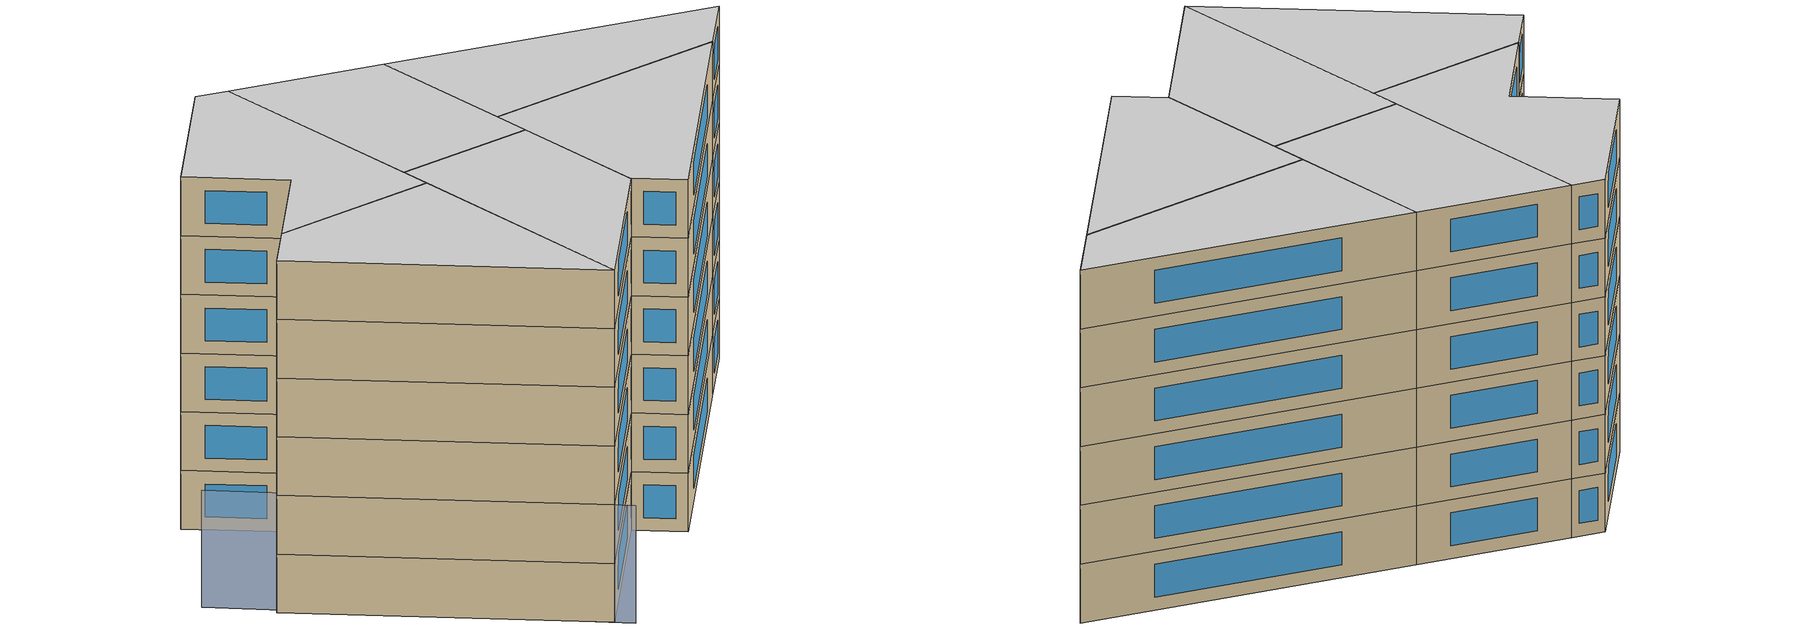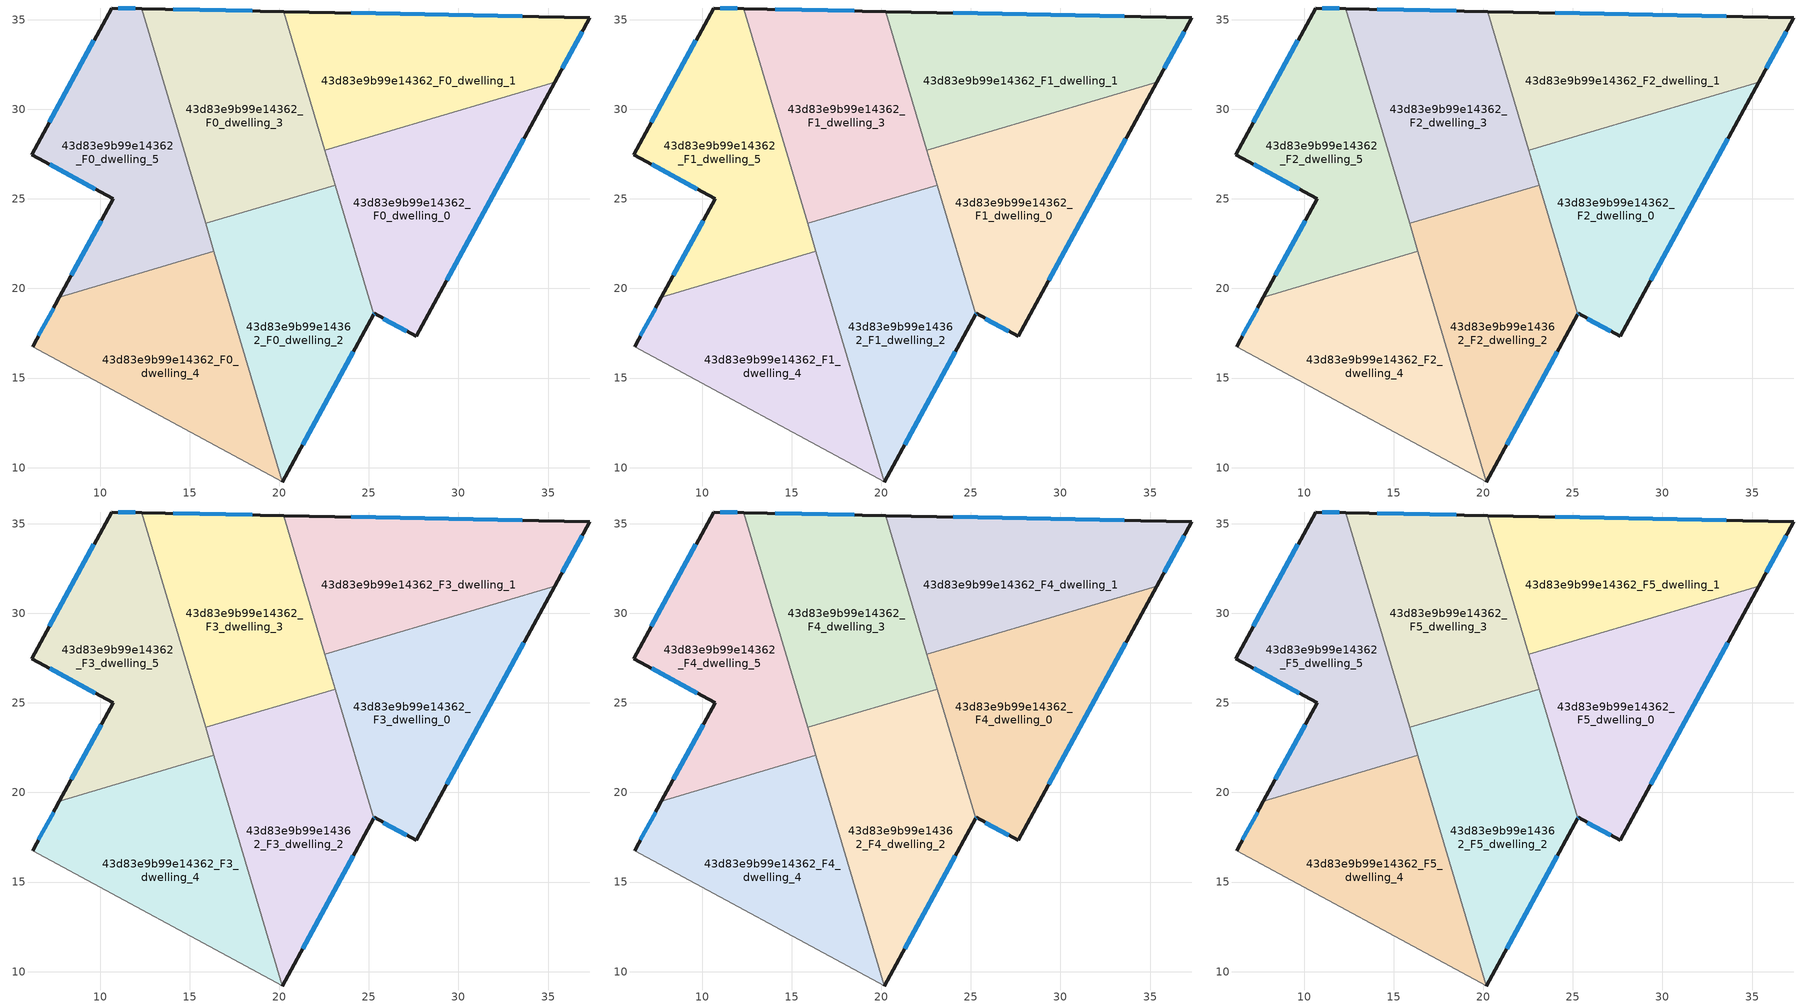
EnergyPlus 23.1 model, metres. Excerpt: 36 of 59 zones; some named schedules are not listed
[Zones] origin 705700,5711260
43d83e9b99e14362_F0_dwelling_0
 floor ground (EU_floor_Construction): 35.36,31.5 27.64,17.33 25.3,18.61 25.27,18.55 22.55,27.7 z0
 wall outside (EU_wall_Construction): 25.27,18.55 25.3,18.61 27.64,17.33 35.36,31.5 z0:3
 wall to 43d83e9b99e14362_F0_dwelling_1 (EU_wall_Construction): 35.36,31.5 22.55,27.7 z0:3
 wall to 43d83e9b99e14362_F0_dwelling_2 (EU_wall_Construction): 23.13,25.78 25.27,18.55 z0:3
 wall to 43d83e9b99e14362_F0_dwelling_3 (EU_wall_Construction): 22.55,27.7 23.13,25.78 z0:3
 window (EU_Window_Construction): 29.35,20.46 33.66,28.37 / 25.82,18.33 27.13,17.61 / 25.27,18.56 25.29,18.59 z0.66:2.34
43d83e9b99e14362_F0_dwelling_1
 floor ground (EU_floor_Construction): 37.34,35.12 35.36,31.5 22.55,27.7 20.26,35.45 z0
 wall outside (EU_wall_Construction): 35.36,31.5 37.34,35.12 20.26,35.45 z0:3
 wall to 43d83e9b99e14362_F0_dwelling_3 (EU_wall_Construction): 20.26,35.45 22.55,27.7 z0:3
 window (EU_Window_Construction): 33.56,35.19 24.03,35.38 / 35.8,32.3 36.9,34.32 z0.66:2.34
43d83e9b99e14362_F0_dwelling_2
 floor ground (EU_floor_Construction): 23.12,25.78 25.27,18.55 20.18,9.2 20.17,9.21 15.89,23.63 z0
 wall outside (EU_wall_Construction): 20.18,9.2 25.27,18.55 z0:3
 wall to 43d83e9b99e14362_F0_dwelling_3 (EU_wall_Construction): 23.12,25.78 15.89,23.63 z0:3
 wall adiabatic (EU_wall_Construction): 20.17,9.21 20.18,9.2 z0:3
 wall to 43d83e9b99e14362_F0_dwelling_4 (EU_wall_Construction): 16.36,22.07 20.17,9.21 z0:3
 wall to 43d83e9b99e14362_F0_dwelling_5 (EU_wall_Construction): 15.89,23.63 16.36,22.07 z0:3
 window (EU_Window_Construction): 21.3,11.27 24.14,16.48 z0.66:2.34
43d83e9b99e14362_F0_dwelling_3
 floor ground (EU_floor_Construction): 20.26,35.45 23.12,25.78 15.89,23.63 12.34,35.62 z0
 wall outside (EU_wall_Construction): 20.26,35.45 12.34,35.62 z0:3
 wall to 43d83e9b99e14362_F0_dwelling_5 (EU_wall_Construction): 12.34,35.62 15.89,23.63 z0:3
 window (EU_Window_Construction): 18.51,35.49 14.09,35.58 z0.66:2.34
43d83e9b99e14362_F0_dwelling_4
 floor ground (EU_floor_Construction): 16.36,22.07 20.17,9.21 6.23,16.75 7.74,19.51 z0
 wall outside (EU_wall_Construction): 7.74,19.51 6.23,16.75 z0:3
 wall adiabatic (EU_wall_Construction): 6.23,16.75 20.17,9.21 z0:3
 wall to 43d83e9b99e14362_F0_dwelling_5 (EU_wall_Construction): 16.36,22.07 7.74,19.51 z0:3
 window (EU_Window_Construction): 7.4,18.9 6.56,17.36 z0.66:2.34
43d83e9b99e14362_F0_dwelling_5
 floor ground (EU_floor_Construction): 12.34,35.62 16.36,22.07 7.74,19.51 10.73,25 6.18,27.46 10.64,35.65 z0
 wall outside (EU_wall_Construction): 12.34,35.62 10.64,35.65 6.18,27.46 10.73,25 7.74,19.51 z0:3
 window (EU_Window_Construction): 10.07,23.79 8.4,20.73 / 7.18,26.92 9.72,25.54 / 9.66,33.84 7.17,29.27 / 11.96,35.63 11.02,35.65 z0.66:2.34
43d83e9b99e14362_F1_dwelling_0
 floor to 43d83e9b99e14362_F0_dwelling_0 (EU_floor_Construction): 35.36,31.5 27.64,17.33 25.3,18.61 25.27,18.55 22.55,27.7 z3
 wall outside (EU_wall_Construction): 25.27,18.55 25.3,18.61 27.64,17.33 35.36,31.5 z3:6
 wall to 43d83e9b99e14362_F1_dwelling_1 (EU_wall_Construction): 35.36,31.5 22.55,27.7 z3:6
 wall to 43d83e9b99e14362_F1_dwelling_2 (EU_wall_Construction): 23.13,25.78 25.27,18.55 z3:6
 wall to 43d83e9b99e14362_F1_dwelling_3 (EU_wall_Construction): 22.55,27.7 23.13,25.78 z3:6
 window (EU_Window_Construction): 29.35,20.46 33.66,28.37 / 25.82,18.33 27.13,17.61 / 25.27,18.56 25.29,18.59 z3.66:5.34
43d83e9b99e14362_F1_dwelling_1
 floor to 43d83e9b99e14362_F0_dwelling_1 (EU_floor_Construction): 37.34,35.12 35.36,31.5 22.55,27.7 20.26,35.45 z3
 wall outside (EU_wall_Construction): 35.36,31.5 37.34,35.12 20.26,35.45 z3:6
 wall to 43d83e9b99e14362_F1_dwelling_3 (EU_wall_Construction): 20.26,35.45 22.55,27.7 z3:6
 window (EU_Window_Construction): 33.56,35.19 24.03,35.38 / 35.8,32.3 36.9,34.32 z3.66:5.34
43d83e9b99e14362_F1_dwelling_2
 floor to 43d83e9b99e14362_F0_dwelling_2 (EU_floor_Construction): 23.12,25.78 25.27,18.55 20.18,9.2 20.17,9.21 15.89,23.63 z3
 wall outside (EU_wall_Construction): 20.18,9.2 25.27,18.55 z3:6
 wall to 43d83e9b99e14362_F1_dwelling_3 (EU_wall_Construction): 23.12,25.78 15.89,23.63 z3:6
 wall adiabatic (EU_wall_Construction): 20.17,9.21 20.18,9.2 z3:6
 wall to 43d83e9b99e14362_F1_dwelling_4 (EU_wall_Construction): 16.36,22.07 20.17,9.21 z3:6
 wall to 43d83e9b99e14362_F1_dwelling_5 (EU_wall_Construction): 15.89,23.63 16.36,22.07 z3:6
 window (EU_Window_Construction): 21.3,11.27 24.14,16.48 z3.66:5.34
43d83e9b99e14362_F1_dwelling_3
 floor to 43d83e9b99e14362_F0_dwelling_3 (EU_floor_Construction): 20.26,35.45 23.12,25.78 15.89,23.63 12.34,35.62 z3
 wall outside (EU_wall_Construction): 20.26,35.45 12.34,35.62 z3:6
 wall to 43d83e9b99e14362_F1_dwelling_5 (EU_wall_Construction): 12.34,35.62 15.89,23.63 z3:6
 window (EU_Window_Construction): 18.51,35.49 14.09,35.58 z3.66:5.34
43d83e9b99e14362_F1_dwelling_4
 floor to 43d83e9b99e14362_F0_dwelling_4 (EU_floor_Construction): 16.36,22.07 20.17,9.21 6.23,16.75 7.74,19.51 z3
 wall outside (EU_wall_Construction): 7.74,19.51 6.23,16.75 z3:6
 wall adiabatic (EU_wall_Construction): 6.23,16.75 20.17,9.21 z3:6
 wall to 43d83e9b99e14362_F1_dwelling_5 (EU_wall_Construction): 16.36,22.07 7.74,19.51 z3:6
 window (EU_Window_Construction): 7.4,18.9 6.56,17.36 z3.66:5.34
43d83e9b99e14362_F1_dwelling_5
 floor to 43d83e9b99e14362_F0_dwelling_5 (EU_floor_Construction): 12.34,35.62 16.36,22.07 7.74,19.51 10.73,25 6.18,27.46 10.64,35.65 z3
 wall outside (EU_wall_Construction): 12.34,35.62 10.64,35.65 6.18,27.46 10.73,25 7.74,19.51 z3:6
 window (EU_Window_Construction): 10.07,23.79 8.4,20.73 / 7.18,26.92 9.72,25.54 / 9.66,33.84 7.17,29.27 / 11.96,35.63 11.02,35.65 z3.66:5.34
43d83e9b99e14362_F2_dwelling_0
 floor to 43d83e9b99e14362_F1_dwelling_0 (EU_floor_Construction): 35.36,31.5 27.64,17.33 25.3,18.61 25.27,18.55 22.55,27.7 z6
 wall outside (EU_wall_Construction): 25.27,18.55 25.3,18.61 27.64,17.33 35.36,31.5 z6:9
 wall to 43d83e9b99e14362_F2_dwelling_1 (EU_wall_Construction): 35.36,31.5 22.55,27.7 z6:9
 wall to 43d83e9b99e14362_F2_dwelling_2 (EU_wall_Construction): 23.13,25.78 25.27,18.55 z6:9
 wall to 43d83e9b99e14362_F2_dwelling_3 (EU_wall_Construction): 22.55,27.7 23.13,25.78 z6:9
 window (EU_Window_Construction): 29.35,20.46 33.66,28.37 / 25.82,18.33 27.13,17.61 / 25.27,18.56 25.29,18.59 z6.66:8.34
43d83e9b99e14362_F2_dwelling_1
 floor to 43d83e9b99e14362_F1_dwelling_1 (EU_floor_Construction): 37.34,35.12 35.36,31.5 22.55,27.7 20.26,35.45 z6
 wall outside (EU_wall_Construction): 35.36,31.5 37.34,35.12 20.26,35.45 z6:9
 wall to 43d83e9b99e14362_F2_dwelling_3 (EU_wall_Construction): 20.26,35.45 22.55,27.7 z6:9
 window (EU_Window_Construction): 33.56,35.19 24.03,35.38 / 35.8,32.3 36.9,34.32 z6.66:8.34
43d83e9b99e14362_F2_dwelling_2
 floor to 43d83e9b99e14362_F1_dwelling_2 (EU_floor_Construction): 23.12,25.78 25.27,18.55 20.18,9.2 20.17,9.21 15.89,23.63 z6
 wall outside (EU_wall_Construction): 20.18,9.2 25.27,18.55 z6:9
 wall to 43d83e9b99e14362_F2_dwelling_3 (EU_wall_Construction): 23.12,25.78 15.89,23.63 z6:9
 wall adiabatic (EU_wall_Construction): 20.17,9.21 20.18,9.2 z6:9
 wall to 43d83e9b99e14362_F2_dwelling_4 (EU_wall_Construction): 16.36,22.07 20.17,9.21 z6:9
 wall to 43d83e9b99e14362_F2_dwelling_5 (EU_wall_Construction): 15.89,23.63 16.36,22.07 z6:9
 window (EU_Window_Construction): 21.3,11.27 24.14,16.48 z6.66:8.34
43d83e9b99e14362_F2_dwelling_3
 floor to 43d83e9b99e14362_F1_dwelling_3 (EU_floor_Construction): 20.26,35.45 23.12,25.78 15.89,23.63 12.34,35.62 z6
 wall outside (EU_wall_Construction): 20.26,35.45 12.34,35.62 z6:9
 wall to 43d83e9b99e14362_F2_dwelling_5 (EU_wall_Construction): 12.34,35.62 15.89,23.63 z6:9
 window (EU_Window_Construction): 18.51,35.49 14.09,35.58 z6.66:8.34
43d83e9b99e14362_F2_dwelling_4
 floor to 43d83e9b99e14362_F1_dwelling_4 (EU_floor_Construction): 16.36,22.07 20.17,9.21 6.23,16.75 7.74,19.51 z6
 wall outside (EU_wall_Construction): 7.74,19.51 6.23,16.75 z6:9
 wall adiabatic (EU_wall_Construction): 6.23,16.75 20.17,9.21 z6:9
 wall to 43d83e9b99e14362_F2_dwelling_5 (EU_wall_Construction): 16.36,22.07 7.74,19.51 z6:9
 window (EU_Window_Construction): 7.4,18.9 6.56,17.36 z6.66:8.34
43d83e9b99e14362_F2_dwelling_5
 floor to 43d83e9b99e14362_F1_dwelling_5 (EU_floor_Construction): 12.34,35.62 16.36,22.07 7.74,19.51 10.73,25 6.18,27.46 10.64,35.65 z6
 wall outside (EU_wall_Construction): 12.34,35.62 10.64,35.65 6.18,27.46 10.73,25 7.74,19.51 z6:9
 window (EU_Window_Construction): 10.07,23.79 8.4,20.73 / 7.18,26.92 9.72,25.54 / 9.66,33.84 7.17,29.27 / 11.96,35.63 11.02,35.65 z6.66:8.34
43d83e9b99e14362_F3_dwelling_0
 floor to 43d83e9b99e14362_F2_dwelling_0 (EU_floor_Construction): 35.36,31.5 27.64,17.33 25.3,18.61 25.27,18.55 22.55,27.7 z9
 wall outside (EU_wall_Construction): 25.27,18.55 25.3,18.61 27.64,17.33 35.36,31.5 z9:12
 wall to 43d83e9b99e14362_F3_dwelling_1 (EU_wall_Construction): 35.36,31.5 22.55,27.7 z9:12
 wall to 43d83e9b99e14362_F3_dwelling_2 (EU_wall_Construction): 23.13,25.78 25.27,18.55 z9:12
 wall to 43d83e9b99e14362_F3_dwelling_3 (EU_wall_Construction): 22.55,27.7 23.13,25.78 z9:12
 window (EU_Window_Construction): 29.35,20.46 33.66,28.37 / 25.82,18.33 27.13,17.61 / 25.27,18.56 25.29,18.59 z9.66:11.34
43d83e9b99e14362_F3_dwelling_1
 floor to 43d83e9b99e14362_F2_dwelling_1 (EU_floor_Construction): 37.34,35.12 35.36,31.5 22.55,27.7 20.26,35.45 z9
 wall outside (EU_wall_Construction): 35.36,31.5 37.34,35.12 20.26,35.45 z9:12
 wall to 43d83e9b99e14362_F3_dwelling_3 (EU_wall_Construction): 20.26,35.45 22.55,27.7 z9:12
 window (EU_Window_Construction): 33.56,35.19 24.03,35.38 / 35.8,32.3 36.9,34.32 z9.66:11.34
43d83e9b99e14362_F3_dwelling_2
 floor to 43d83e9b99e14362_F2_dwelling_2 (EU_floor_Construction): 23.12,25.78 25.27,18.55 20.18,9.2 20.17,9.21 15.89,23.63 z9
 wall outside (EU_wall_Construction): 20.18,9.2 25.27,18.55 z9:12
 wall to 43d83e9b99e14362_F3_dwelling_3 (EU_wall_Construction): 23.12,25.78 15.89,23.63 z9:12
 wall adiabatic (EU_wall_Construction): 20.17,9.21 20.18,9.2 z9:12
 wall to 43d83e9b99e14362_F3_dwelling_4 (EU_wall_Construction): 16.36,22.07 20.17,9.21 z9:12
 wall to 43d83e9b99e14362_F3_dwelling_5 (EU_wall_Construction): 15.89,23.63 16.36,22.07 z9:12
 window (EU_Window_Construction): 21.3,11.27 24.14,16.48 z9.66:11.34
43d83e9b99e14362_F3_dwelling_3
 floor to 43d83e9b99e14362_F2_dwelling_3 (EU_floor_Construction): 20.26,35.45 23.12,25.78 15.89,23.63 12.34,35.62 z9
 wall outside (EU_wall_Construction): 20.26,35.45 12.34,35.62 z9:12
 wall to 43d83e9b99e14362_F3_dwelling_5 (EU_wall_Construction): 12.34,35.62 15.89,23.63 z9:12
 window (EU_Window_Construction): 18.51,35.49 14.09,35.58 z9.66:11.34
43d83e9b99e14362_F3_dwelling_4
 floor to 43d83e9b99e14362_F2_dwelling_4 (EU_floor_Construction): 16.36,22.07 20.17,9.21 6.23,16.75 7.74,19.51 z9
 wall outside (EU_wall_Construction): 7.74,19.51 6.23,16.75 z9:12
 wall adiabatic (EU_wall_Construction): 6.23,16.75 20.17,9.21 z9:12
 wall to 43d83e9b99e14362_F3_dwelling_5 (EU_wall_Construction): 16.36,22.07 7.74,19.51 z9:12
 window (EU_Window_Construction): 7.4,18.9 6.56,17.36 z9.66:11.34
43d83e9b99e14362_F3_dwelling_5
 floor to 43d83e9b99e14362_F2_dwelling_5 (EU_floor_Construction): 12.34,35.62 16.36,22.07 7.74,19.51 10.73,25 6.18,27.46 10.64,35.65 z9
 wall outside (EU_wall_Construction): 12.34,35.62 10.64,35.65 6.18,27.46 10.73,25 7.74,19.51 z9:12
 window (EU_Window_Construction): 10.07,23.79 8.4,20.73 / 7.18,26.92 9.72,25.54 / 9.66,33.84 7.17,29.27 / 11.96,35.63 11.02,35.65 z9.66:11.34
43d83e9b99e14362_F4_dwelling_0
 floor to 43d83e9b99e14362_F3_dwelling_0 (EU_floor_Construction): 35.36,31.5 27.64,17.33 25.3,18.61 25.27,18.55 22.55,27.7 z12
 wall outside (EU_wall_Construction): 25.27,18.55 25.3,18.61 27.64,17.33 35.36,31.5 z12:15
 wall to 43d83e9b99e14362_F4_dwelling_1 (EU_wall_Construction): 35.36,31.5 22.55,27.7 z12:15
 wall to 43d83e9b99e14362_F4_dwelling_2 (EU_wall_Construction): 23.13,25.78 25.27,18.55 z12:15
 wall to 43d83e9b99e14362_F4_dwelling_3 (EU_wall_Construction): 22.55,27.7 23.13,25.78 z12:15
 window (EU_Window_Construction): 29.35,20.46 33.66,28.37 / 25.82,18.33 27.13,17.61 / 25.27,18.56 25.29,18.59 z12.66:14.34
43d83e9b99e14362_F4_dwelling_1
 floor to 43d83e9b99e14362_F3_dwelling_1 (EU_floor_Construction): 37.34,35.12 35.36,31.5 22.55,27.7 20.26,35.45 z12
 wall outside (EU_wall_Construction): 35.36,31.5 37.34,35.12 20.26,35.45 z12:15
 wall to 43d83e9b99e14362_F4_dwelling_3 (EU_wall_Construction): 20.26,35.45 22.55,27.7 z12:15
 window (EU_Window_Construction): 33.56,35.19 24.03,35.38 / 35.8,32.3 36.9,34.32 z12.66:14.34
43d83e9b99e14362_F4_dwelling_2
 floor to 43d83e9b99e14362_F3_dwelling_2 (EU_floor_Construction): 23.12,25.78 25.27,18.55 20.18,9.2 20.17,9.21 15.89,23.63 z12
 wall outside (EU_wall_Construction): 20.18,9.2 25.27,18.55 z12:15
 wall to 43d83e9b99e14362_F4_dwelling_3 (EU_wall_Construction): 23.12,25.78 15.89,23.63 z12:15
 wall adiabatic (EU_wall_Construction): 20.17,9.21 20.18,9.2 z12:15
 wall to 43d83e9b99e14362_F4_dwelling_4 (EU_wall_Construction): 16.36,22.07 20.17,9.21 z12:15
 wall to 43d83e9b99e14362_F4_dwelling_5 (EU_wall_Construction): 15.89,23.63 16.36,22.07 z12:15
 window (EU_Window_Construction): 21.3,11.27 24.14,16.48 z12.66:14.34
43d83e9b99e14362_F4_dwelling_3
 floor to 43d83e9b99e14362_F3_dwelling_3 (EU_floor_Construction): 20.26,35.45 23.12,25.78 15.89,23.63 12.34,35.62 z12
 wall outside (EU_wall_Construction): 20.26,35.45 12.34,35.62 z12:15
 wall to 43d83e9b99e14362_F4_dwelling_5 (EU_wall_Construction): 12.34,35.62 15.89,23.63 z12:15
 window (EU_Window_Construction): 18.51,35.49 14.09,35.58 z12.66:14.34
43d83e9b99e14362_F4_dwelling_4
 floor to 43d83e9b99e14362_F3_dwelling_4 (EU_floor_Construction): 16.36,22.07 20.17,9.21 6.23,16.75 7.74,19.51 z12
 wall outside (EU_wall_Construction): 7.74,19.51 6.23,16.75 z12:15
 wall adiabatic (EU_wall_Construction): 6.23,16.75 20.17,9.21 z12:15
 wall to 43d83e9b99e14362_F4_dwelling_5 (EU_wall_Construction): 16.36,22.07 7.74,19.51 z12:15
 window (EU_Window_Construction): 7.4,18.9 6.56,17.36 z12.66:14.34
43d83e9b99e14362_F4_dwelling_5
 floor to 43d83e9b99e14362_F3_dwelling_5 (EU_floor_Construction): 12.34,35.62 16.36,22.07 7.74,19.51 10.73,25 6.18,27.46 10.64,35.65 z12
 wall outside (EU_wall_Construction): 12.34,35.62 10.64,35.65 6.18,27.46 10.73,25 7.74,19.51 z12:15
 window (EU_Window_Construction): 10.07,23.79 8.4,20.73 / 7.18,26.92 9.72,25.54 / 9.66,33.84 7.17,29.27 / 11.96,35.63 11.02,35.65 z12.66:14.34
43d83e9b99e14362_F5_dwelling_0
 floor to 43d83e9b99e14362_F4_dwelling_0 (EU_floor_Construction): 35.36,31.5 27.64,17.33 25.3,18.61 25.27,18.55 22.55,27.7 z15
 wall outside (EU_wall_Construction): 25.27,18.55 25.3,18.61 27.64,17.33 35.36,31.5 z15:18
 wall to 43d83e9b99e14362_F5_dwelling_1 (EU_wall_Construction): 35.36,31.5 22.55,27.7 z15:18
 wall to 43d83e9b99e14362_F5_dwelling_2 (EU_wall_Construction): 23.13,25.78 25.27,18.55 z15:18
 wall to 43d83e9b99e14362_F5_dwelling_3 (EU_wall_Construction): 22.55,27.7 23.13,25.78 z15:18
 window (EU_Window_Construction): 29.35,20.46 33.66,28.37 / 25.82,18.33 27.13,17.61 / 25.27,18.56 25.29,18.59 z15.66:17.34
 ceiling to 43d83e9b99e14362_F6_dwelling_0 (EU_floor_Construction): 27.64,17.33 35.36,31.5 22.55,27.7 25.27,18.55 25.3,18.61 z18
43d83e9b99e14362_F5_dwelling_1
 floor to 43d83e9b99e14362_F4_dwelling_1 (EU_floor_Construction): 37.34,35.12 35.36,31.5 22.55,27.7 20.26,35.45 z15
 wall outside (EU_wall_Construction): 35.36,31.5 37.34,35.12 20.26,35.45 z15:18
 wall to 43d83e9b99e14362_F5_dwelling_3 (EU_wall_Construction): 20.26,35.45 22.55,27.7 z15:18
 window (EU_Window_Construction): 33.56,35.19 24.03,35.38 / 35.8,32.3 36.9,34.32 z15.66:17.34
 ceiling to 43d83e9b99e14362_F6_dwelling_1 (EU_floor_Construction): 35.36,31.5 37.34,35.12 20.26,35.45 22.55,27.7 z18
43d83e9b99e14362_F5_dwelling_2
 floor to 43d83e9b99e14362_F4_dwelling_2 (EU_floor_Construction): 23.12,25.78 25.27,18.55 20.18,9.2 20.17,9.21 15.89,23.63 z15
 wall outside (EU_wall_Construction): 20.18,9.2 25.27,18.55 z15:18
 wall to 43d83e9b99e14362_F5_dwelling_3 (EU_wall_Construction): 23.12,25.78 15.89,23.63 z15:18
 wall adiabatic (EU_wall_Construction): 20.17,9.21 20.18,9.2 z15:18
 wall to 43d83e9b99e14362_F5_dwelling_4 (EU_wall_Construction): 16.36,22.07 20.17,9.21 z15:18
 wall to 43d83e9b99e14362_F5_dwelling_5 (EU_wall_Construction): 15.89,23.63 16.36,22.07 z15:18
 window (EU_Window_Construction): 21.3,11.27 24.14,16.48 z15.66:17.34
 ceiling to 43d83e9b99e14362_F6_dwelling_2 (EU_floor_Construction): 20.18,9.2 25.27,18.55 23.12,25.78 15.89,23.63 20.17,9.21 z18
43d83e9b99e14362_F5_dwelling_3
 floor to 43d83e9b99e14362_F4_dwelling_3 (EU_floor_Construction): 20.26,35.45 23.12,25.78 15.89,23.63 12.34,35.62 z15
 wall outside (EU_wall_Construction): 20.26,35.45 12.34,35.62 z15:18
 wall to 43d83e9b99e14362_F5_dwelling_5 (EU_wall_Construction): 12.34,35.62 15.89,23.63 z15:18
 window (EU_Window_Construction): 18.51,35.49 14.09,35.58 z15.66:17.34
 ceiling to 43d83e9b99e14362_F6_dwelling_3 (EU_floor_Construction): 23.12,25.78 20.26,35.45 12.34,35.62 15.89,23.63 z18
43d83e9b99e14362_F5_dwelling_4
 floor to 43d83e9b99e14362_F4_dwelling_4 (EU_floor_Construction): 16.36,22.07 20.17,9.21 6.23,16.75 7.74,19.51 z15
 wall outside (EU_wall_Construction): 7.74,19.51 6.23,16.75 z15:18
 wall adiabatic (EU_wall_Construction): 6.23,16.75 20.17,9.21 z15:18
 wall to 43d83e9b99e14362_F5_dwelling_5 (EU_wall_Construction): 16.36,22.07 7.74,19.51 z15:18
 window (EU_Window_Construction): 7.4,18.9 6.56,17.36 z15.66:17.34
 ceiling to 43d83e9b99e14362_F6_dwelling_4 (EU_floor_Construction): 20.17,9.21 16.36,22.07 7.74,19.51 6.23,16.75 z18
43d83e9b99e14362_F5_dwelling_5
 floor to 43d83e9b99e14362_F4_dwelling_5 (EU_floor_Construction): 12.34,35.62 16.36,22.07 7.74,19.51 10.73,25 6.18,27.46 10.64,35.65 z15
 wall outside (EU_wall_Construction): 12.34,35.62 10.64,35.65 6.18,27.46 10.73,25 7.74,19.51 z15:18
 window (EU_Window_Construction): 10.07,23.79 8.4,20.73 / 7.18,26.92 9.72,25.54 / 9.66,33.84 7.17,29.27 / 11.96,35.63 11.02,35.65 z15.66:17.34
 ceiling to 43d83e9b99e14362_F6_dwelling_5 (EU_floor_Construction): 16.36,22.07 12.34,35.62 10.64,35.65 6.18,27.46 10.73,25 7.74,19.51 z18
shading: 3.3,18.77 21.03,8.72 z0:6
[Building]
EU S2 Campaign: North Axis=0; Terrain=City; Solar Distribution=FullExterior
[Site:Location]
London: Latitude=51.5; Longitude=-0.5; Time Zone=0; Elevation=25
[SizingPeriod:WeatherFileDays]
AnnualSizingPeriod: Begin Month=1; Begin Day of Month=1; End Month=12; End Day of Month=31; Day of Week for Start Day=Monday; Use Weather File Daylight Saving Period=No; Use Weather File Rain and Snow Indicators=No
[MATERIAL]
EU_InternalMass_Material: Roughness=MediumRough; Thickness=0.1; Conductivity=1; Density=1800; Specific Heat=900; Thermal Absorptance=0.9; Solar Absorptance=0.7; Visible Absorptance=0.7
[MATERIAL:NOMASS] Roughness=MediumRough; Thermal Absorptance=0.9; Solar Absorptance=0.7; Visible Absorptance=0.7
Name | Thermal Resistance
EU_wall_NoMass | 3.05077
EU_floor_NoMass | 3.35585
[WINDOWMATERIAL:SIMPLEGLAZINGSYSTEM]
EU_Window_SimpleGlazing: UFactor=1.88725; Solar Heat Gain Coefficient=0.72; Visible Transmittance=0.72
[CONSTRUCTION]
EU_wall_Construction: EU_wall_NoMass
EU_floor_Construction: EU_floor_NoMass
EU_InternalMass_Construction: EU_InternalMass_Material
EU_Window_Construction: EU_Window_SimpleGlazing
[ZONE] Type=1; Multiplier=1; Ceiling Height=autocalculate; Floor Area=autocalculate; Part of Total Floor Area=Yes
Name | Volume
43d83e9b99e14362_F0_dwelling_0; 43d83e9b99e14362_F1_dwelling_0; 43d83e9b99e14362_F2_dwelling_0; 43d83e9b99e14362_F3_dwelling_0; 43d83e9b99e14362_F4_dwelling_0; 43d83e9b99e14362_F5_dwelling_0 | 255.682
43d83e9b99e14362_F0_dwelling_1; 43d83e9b99e14362_F1_dwelling_1; 43d83e9b99e14362_F2_dwelling_1; 43d83e9b99e14362_F3_dwelling_1; 43d83e9b99e14362_F4_dwelling_1; 43d83e9b99e14362_F5_dwelling_1 | 255.78
43d83e9b99e14362_F0_dwelling_2; 43d83e9b99e14362_F1_dwelling_2; 43d83e9b99e14362_F2_dwelling_2; 43d83e9b99e14362_F3_dwelling_2; 43d83e9b99e14362_F4_dwelling_2; 43d83e9b99e14362_F5_dwelling_2 | 255.675
43d83e9b99e14362_F0_dwelling_3; 43d83e9b99e14362_F1_dwelling_3; 43d83e9b99e14362_F2_dwelling_3; 43d83e9b99e14362_F3_dwelling_3; 43d83e9b99e14362_F4_dwelling_3; 43d83e9b99e14362_F5_dwelling_3 | 255.651
43d83e9b99e14362_F0_dwelling_4; 43d83e9b99e14362_F1_dwelling_4; 43d83e9b99e14362_F2_dwelling_4; 43d83e9b99e14362_F3_dwelling_4; 43d83e9b99e14362_F4_dwelling_4; 43d83e9b99e14362_F5_dwelling_4 | 255.65
43d83e9b99e14362_F0_dwelling_5; 43d83e9b99e14362_F1_dwelling_5; 43d83e9b99e14362_F2_dwelling_5; 43d83e9b99e14362_F3_dwelling_5; 43d83e9b99e14362_F4_dwelling_5; 43d83e9b99e14362_F5_dwelling_5 | 255.688
[INTERNALMASS] Construction=EU_InternalMass_Construction
Name | Zone or ZoneList | Surface Area
43d83e9b99e14362_F0_dwelling_0_EU_InternalMass | 43d83e9b99e14362_F0_dwelling_0 | 85.2275
43d83e9b99e14362_F0_dwelling_1_EU_InternalMass | 43d83e9b99e14362_F0_dwelling_1 | 85.2222
43d83e9b99e14362_F0_dwelling_2_EU_InternalMass | 43d83e9b99e14362_F0_dwelling_2 | 85.2249
43d83e9b99e14362_F0_dwelling_3_EU_InternalMass | 43d83e9b99e14362_F0_dwelling_3 | 85.2172
43d83e9b99e14362_F0_dwelling_4_EU_InternalMass | 43d83e9b99e14362_F0_dwelling_4 | 85.2171
43d83e9b99e14362_F0_dwelling_5_EU_InternalMass | 43d83e9b99e14362_F0_dwelling_5 | 85.2289
43d83e9b99e14362_F1_dwelling_0_EU_InternalMass | 43d83e9b99e14362_F1_dwelling_0 | 85.2275
43d83e9b99e14362_F1_dwelling_1_EU_InternalMass | 43d83e9b99e14362_F1_dwelling_1 | 85.2222
43d83e9b99e14362_F1_dwelling_2_EU_InternalMass | 43d83e9b99e14362_F1_dwelling_2 | 85.2249
43d83e9b99e14362_F1_dwelling_3_EU_InternalMass | 43d83e9b99e14362_F1_dwelling_3 | 85.2172
43d83e9b99e14362_F1_dwelling_4_EU_InternalMass | 43d83e9b99e14362_F1_dwelling_4 | 85.2171
43d83e9b99e14362_F1_dwelling_5_EU_InternalMass | 43d83e9b99e14362_F1_dwelling_5 | 85.2289
43d83e9b99e14362_F2_dwelling_0_EU_InternalMass | 43d83e9b99e14362_F2_dwelling_0 | 85.2275
43d83e9b99e14362_F2_dwelling_1_EU_InternalMass | 43d83e9b99e14362_F2_dwelling_1 | 85.2222
43d83e9b99e14362_F2_dwelling_2_EU_InternalMass | 43d83e9b99e14362_F2_dwelling_2 | 85.2249
43d83e9b99e14362_F2_dwelling_3_EU_InternalMass | 43d83e9b99e14362_F2_dwelling_3 | 85.2172
43d83e9b99e14362_F2_dwelling_4_EU_InternalMass | 43d83e9b99e14362_F2_dwelling_4 | 85.2171
43d83e9b99e14362_F2_dwelling_5_EU_InternalMass | 43d83e9b99e14362_F2_dwelling_5 | 85.2289
43d83e9b99e14362_F3_dwelling_0_EU_InternalMass | 43d83e9b99e14362_F3_dwelling_0 | 85.2275
43d83e9b99e14362_F3_dwelling_1_EU_InternalMass | 43d83e9b99e14362_F3_dwelling_1 | 85.2222
43d83e9b99e14362_F3_dwelling_2_EU_InternalMass | 43d83e9b99e14362_F3_dwelling_2 | 85.2249
43d83e9b99e14362_F3_dwelling_3_EU_InternalMass | 43d83e9b99e14362_F3_dwelling_3 | 85.2172
43d83e9b99e14362_F3_dwelling_4_EU_InternalMass | 43d83e9b99e14362_F3_dwelling_4 | 85.2171
43d83e9b99e14362_F3_dwelling_5_EU_InternalMass | 43d83e9b99e14362_F3_dwelling_5 | 85.2289
43d83e9b99e14362_F4_dwelling_0_EU_InternalMass | 43d83e9b99e14362_F4_dwelling_0 | 85.2275
43d83e9b99e14362_F4_dwelling_1_EU_InternalMass | 43d83e9b99e14362_F4_dwelling_1 | 85.2222
43d83e9b99e14362_F4_dwelling_2_EU_InternalMass | 43d83e9b99e14362_F4_dwelling_2 | 85.2249
43d83e9b99e14362_F4_dwelling_3_EU_InternalMass | 43d83e9b99e14362_F4_dwelling_3 | 85.2172
43d83e9b99e14362_F4_dwelling_4_EU_InternalMass | 43d83e9b99e14362_F4_dwelling_4 | 85.2171
43d83e9b99e14362_F4_dwelling_5_EU_InternalMass | 43d83e9b99e14362_F4_dwelling_5 | 85.2289
43d83e9b99e14362_F5_dwelling_0_EU_InternalMass | 43d83e9b99e14362_F5_dwelling_0 | 85.2275
43d83e9b99e14362_F5_dwelling_1_EU_InternalMass | 43d83e9b99e14362_F5_dwelling_1 | 85.2222
43d83e9b99e14362_F5_dwelling_2_EU_InternalMass | 43d83e9b99e14362_F5_dwelling_2 | 85.2249
43d83e9b99e14362_F5_dwelling_3_EU_InternalMass | 43d83e9b99e14362_F5_dwelling_3 | 85.2172
43d83e9b99e14362_F5_dwelling_4_EU_InternalMass | 43d83e9b99e14362_F5_dwelling_4 | 85.2171
43d83e9b99e14362_F5_dwelling_5_EU_InternalMass | 43d83e9b99e14362_F5_dwelling_5 | 85.2289
[OTHEREQUIPMENT] Fuel Type=Electricity; Design Level Calculation Method=Watts/Area; Power per Zone Floor Area=1; Fraction Latent=0; Fraction Radiant=0; Fraction Lost=0; Carbon Dioxide Generation Rate=0; EndUse Subcategory=EU_Step8_InternalGains
Name | Zone or ZoneList or Space or SpaceList | Schedule
EU_Step8_InternalGain_43d83e9b99e14362_F0_dwelling_0_f000 | 43d83e9b99e14362_F0_dwelling_0 | EU_Step8_GainSchedule_43d83e9b99e14362_F0_dwelling_0_f000
EU_Step8_InternalGain_43d83e9b99e14362_F0_dwelling_1_f000 | 43d83e9b99e14362_F0_dwelling_1 | EU_Step8_GainSchedule_43d83e9b99e14362_F0_dwelling_1_f000
EU_Step8_InternalGain_43d83e9b99e14362_F0_dwelling_2_f000 | 43d83e9b99e14362_F0_dwelling_2 | EU_Step8_GainSchedule_43d83e9b99e14362_F0_dwelling_2_f000
EU_Step8_InternalGain_43d83e9b99e14362_F0_dwelling_3_f000 | 43d83e9b99e14362_F0_dwelling_3 | EU_Step8_GainSchedule_43d83e9b99e14362_F0_dwelling_3_f000
EU_Step8_InternalGain_43d83e9b99e14362_F0_dwelling_4_f000 | 43d83e9b99e14362_F0_dwelling_4 | EU_Step8_GainSchedule_43d83e9b99e14362_F0_dwelling_4_f000
EU_Step8_InternalGain_43d83e9b99e14362_F0_dwelling_5_f000 | 43d83e9b99e14362_F0_dwelling_5 | EU_Step8_GainSchedule_43d83e9b99e14362_F0_dwelling_5_f000
EU_Step8_InternalGain_43d83e9b99e14362_F1_dwelling_0_f000 | 43d83e9b99e14362_F1_dwelling_0 | EU_Step8_GainSchedule_43d83e9b99e14362_F1_dwelling_0_f000
EU_Step8_InternalGain_43d83e9b99e14362_F1_dwelling_1_f000 | 43d83e9b99e14362_F1_dwelling_1 | EU_Step8_GainSchedule_43d83e9b99e14362_F1_dwelling_1_f000
EU_Step8_InternalGain_43d83e9b99e14362_F1_dwelling_2_f000 | 43d83e9b99e14362_F1_dwelling_2 | EU_Step8_GainSchedule_43d83e9b99e14362_F1_dwelling_2_f000
EU_Step8_InternalGain_43d83e9b99e14362_F1_dwelling_3_f000 | 43d83e9b99e14362_F1_dwelling_3 | EU_Step8_GainSchedule_43d83e9b99e14362_F1_dwelling_3_f000
EU_Step8_InternalGain_43d83e9b99e14362_F1_dwelling_4_f000 | 43d83e9b99e14362_F1_dwelling_4 | EU_Step8_GainSchedule_43d83e9b99e14362_F1_dwelling_4_f000
EU_Step8_InternalGain_43d83e9b99e14362_F1_dwelling_5_f000 | 43d83e9b99e14362_F1_dwelling_5 | EU_Step8_GainSchedule_43d83e9b99e14362_F1_dwelling_5_f000
EU_Step8_InternalGain_43d83e9b99e14362_F2_dwelling_0_f000 | 43d83e9b99e14362_F2_dwelling_0 | EU_Step8_GainSchedule_43d83e9b99e14362_F2_dwelling_0_f000
EU_Step8_InternalGain_43d83e9b99e14362_F2_dwelling_1_f000 | 43d83e9b99e14362_F2_dwelling_1 | EU_Step8_GainSchedule_43d83e9b99e14362_F2_dwelling_1_f000
EU_Step8_InternalGain_43d83e9b99e14362_F2_dwelling_2_f000 | 43d83e9b99e14362_F2_dwelling_2 | EU_Step8_GainSchedule_43d83e9b99e14362_F2_dwelling_2_f000
EU_Step8_InternalGain_43d83e9b99e14362_F2_dwelling_3_f000 | 43d83e9b99e14362_F2_dwelling_3 | EU_Step8_GainSchedule_43d83e9b99e14362_F2_dwelling_3_f000
EU_Step8_InternalGain_43d83e9b99e14362_F2_dwelling_4_f000 | 43d83e9b99e14362_F2_dwelling_4 | EU_Step8_GainSchedule_43d83e9b99e14362_F2_dwelling_4_f000
EU_Step8_InternalGain_43d83e9b99e14362_F2_dwelling_5_f000 | 43d83e9b99e14362_F2_dwelling_5 | EU_Step8_GainSchedule_43d83e9b99e14362_F2_dwelling_5_f000
EU_Step8_InternalGain_43d83e9b99e14362_F3_dwelling_0_f000 | 43d83e9b99e14362_F3_dwelling_0 | EU_Step8_GainSchedule_43d83e9b99e14362_F3_dwelling_0_f000
EU_Step8_InternalGain_43d83e9b99e14362_F3_dwelling_1_f000 | 43d83e9b99e14362_F3_dwelling_1 | EU_Step8_GainSchedule_43d83e9b99e14362_F3_dwelling_1_f000
EU_Step8_InternalGain_43d83e9b99e14362_F3_dwelling_2_f000 | 43d83e9b99e14362_F3_dwelling_2 | EU_Step8_GainSchedule_43d83e9b99e14362_F3_dwelling_2_f000
EU_Step8_InternalGain_43d83e9b99e14362_F3_dwelling_3_f000 | 43d83e9b99e14362_F3_dwelling_3 | EU_Step8_GainSchedule_43d83e9b99e14362_F3_dwelling_3_f000
EU_Step8_InternalGain_43d83e9b99e14362_F3_dwelling_4_f000 | 43d83e9b99e14362_F3_dwelling_4 | EU_Step8_GainSchedule_43d83e9b99e14362_F3_dwelling_4_f000
EU_Step8_InternalGain_43d83e9b99e14362_F3_dwelling_5_f000 | 43d83e9b99e14362_F3_dwelling_5 | EU_Step8_GainSchedule_43d83e9b99e14362_F3_dwelling_5_f000
EU_Step8_InternalGain_43d83e9b99e14362_F4_dwelling_0_f000 | 43d83e9b99e14362_F4_dwelling_0 | EU_Step8_GainSchedule_43d83e9b99e14362_F4_dwelling_0_f000
EU_Step8_InternalGain_43d83e9b99e14362_F4_dwelling_1_f000 | 43d83e9b99e14362_F4_dwelling_1 | EU_Step8_GainSchedule_43d83e9b99e14362_F4_dwelling_1_f000
EU_Step8_InternalGain_43d83e9b99e14362_F4_dwelling_2_f000 | 43d83e9b99e14362_F4_dwelling_2 | EU_Step8_GainSchedule_43d83e9b99e14362_F4_dwelling_2_f000
EU_Step8_InternalGain_43d83e9b99e14362_F4_dwelling_3_f000 | 43d83e9b99e14362_F4_dwelling_3 | EU_Step8_GainSchedule_43d83e9b99e14362_F4_dwelling_3_f000
EU_Step8_InternalGain_43d83e9b99e14362_F4_dwelling_4_f000 | 43d83e9b99e14362_F4_dwelling_4 | EU_Step8_GainSchedule_43d83e9b99e14362_F4_dwelling_4_f000
EU_Step8_InternalGain_43d83e9b99e14362_F4_dwelling_5_f000 | 43d83e9b99e14362_F4_dwelling_5 | EU_Step8_GainSchedule_43d83e9b99e14362_F4_dwelling_5_f000
EU_Step8_InternalGain_43d83e9b99e14362_F5_dwelling_0_f000 | 43d83e9b99e14362_F5_dwelling_0 | EU_Step8_GainSchedule_43d83e9b99e14362_F5_dwelling_0_f000
EU_Step8_InternalGain_43d83e9b99e14362_F5_dwelling_1_f000 | 43d83e9b99e14362_F5_dwelling_1 | EU_Step8_GainSchedule_43d83e9b99e14362_F5_dwelling_1_f000
EU_Step8_InternalGain_43d83e9b99e14362_F5_dwelling_2_f000 | 43d83e9b99e14362_F5_dwelling_2 | EU_Step8_GainSchedule_43d83e9b99e14362_F5_dwelling_2_f000
EU_Step8_InternalGain_43d83e9b99e14362_F5_dwelling_3_f000 | 43d83e9b99e14362_F5_dwelling_3 | EU_Step8_GainSchedule_43d83e9b99e14362_F5_dwelling_3_f000
EU_Step8_InternalGain_43d83e9b99e14362_F5_dwelling_4_f000 | 43d83e9b99e14362_F5_dwelling_4 | EU_Step8_GainSchedule_43d83e9b99e14362_F5_dwelling_4_f000
EU_Step8_InternalGain_43d83e9b99e14362_F5_dwelling_5_f000 | 43d83e9b99e14362_F5_dwelling_5 | EU_Step8_GainSchedule_43d83e9b99e14362_F5_dwelling_5_f000
[ZONEVENTILATION:DESIGNFLOWRATE] Schedule=EU_AlwaysOn; Design Flow Rate Calculation Method=AirChanges/Hour; Air Changes per Hour=0.496645; Ventilation Type=Natural; Fan Pressure Rise=0; Fan Total Efficiency=1; Constant Term Coefficient=1; Temperature Term Coefficient=0; Velocity Term Coefficient=0; Velocity Squared Term Coefficient=0; Minimum Indoor Temperature=-100; Maximum Indoor Temperature=100; Delta Temperature=-100; Minimum Outdoor Temperature=-100; Maximum Outdoor Temperature=100; Maximum Wind Speed=40
Name | Zone or ZoneList or Space or SpaceList
EU_ConstantAir_43d83e9b99e14362_F0_dwelling_0 | 43d83e9b99e14362_F0_dwelling_0
EU_ConstantAir_43d83e9b99e14362_F0_dwelling_1 | 43d83e9b99e14362_F0_dwelling_1
EU_ConstantAir_43d83e9b99e14362_F0_dwelling_2 | 43d83e9b99e14362_F0_dwelling_2
EU_ConstantAir_43d83e9b99e14362_F0_dwelling_3 | 43d83e9b99e14362_F0_dwelling_3
EU_ConstantAir_43d83e9b99e14362_F0_dwelling_4 | 43d83e9b99e14362_F0_dwelling_4
EU_ConstantAir_43d83e9b99e14362_F0_dwelling_5 | 43d83e9b99e14362_F0_dwelling_5
EU_ConstantAir_43d83e9b99e14362_F1_dwelling_0 | 43d83e9b99e14362_F1_dwelling_0
EU_ConstantAir_43d83e9b99e14362_F1_dwelling_1 | 43d83e9b99e14362_F1_dwelling_1
EU_ConstantAir_43d83e9b99e14362_F1_dwelling_2 | 43d83e9b99e14362_F1_dwelling_2
EU_ConstantAir_43d83e9b99e14362_F1_dwelling_3 | 43d83e9b99e14362_F1_dwelling_3
EU_ConstantAir_43d83e9b99e14362_F1_dwelling_4 | 43d83e9b99e14362_F1_dwelling_4
EU_ConstantAir_43d83e9b99e14362_F1_dwelling_5 | 43d83e9b99e14362_F1_dwelling_5
EU_ConstantAir_43d83e9b99e14362_F2_dwelling_0 | 43d83e9b99e14362_F2_dwelling_0
EU_ConstantAir_43d83e9b99e14362_F2_dwelling_1 | 43d83e9b99e14362_F2_dwelling_1
EU_ConstantAir_43d83e9b99e14362_F2_dwelling_2 | 43d83e9b99e14362_F2_dwelling_2
EU_ConstantAir_43d83e9b99e14362_F2_dwelling_3 | 43d83e9b99e14362_F2_dwelling_3
EU_ConstantAir_43d83e9b99e14362_F2_dwelling_4 | 43d83e9b99e14362_F2_dwelling_4
EU_ConstantAir_43d83e9b99e14362_F2_dwelling_5 | 43d83e9b99e14362_F2_dwelling_5
EU_ConstantAir_43d83e9b99e14362_F3_dwelling_0 | 43d83e9b99e14362_F3_dwelling_0
EU_ConstantAir_43d83e9b99e14362_F3_dwelling_1 | 43d83e9b99e14362_F3_dwelling_1
EU_ConstantAir_43d83e9b99e14362_F3_dwelling_2 | 43d83e9b99e14362_F3_dwelling_2
EU_ConstantAir_43d83e9b99e14362_F3_dwelling_3 | 43d83e9b99e14362_F3_dwelling_3
EU_ConstantAir_43d83e9b99e14362_F3_dwelling_4 | 43d83e9b99e14362_F3_dwelling_4
EU_ConstantAir_43d83e9b99e14362_F3_dwelling_5 | 43d83e9b99e14362_F3_dwelling_5
EU_ConstantAir_43d83e9b99e14362_F4_dwelling_0 | 43d83e9b99e14362_F4_dwelling_0
EU_ConstantAir_43d83e9b99e14362_F4_dwelling_1 | 43d83e9b99e14362_F4_dwelling_1
EU_ConstantAir_43d83e9b99e14362_F4_dwelling_2 | 43d83e9b99e14362_F4_dwelling_2
EU_ConstantAir_43d83e9b99e14362_F4_dwelling_3 | 43d83e9b99e14362_F4_dwelling_3
EU_ConstantAir_43d83e9b99e14362_F4_dwelling_4 | 43d83e9b99e14362_F4_dwelling_4
EU_ConstantAir_43d83e9b99e14362_F4_dwelling_5 | 43d83e9b99e14362_F4_dwelling_5
EU_ConstantAir_43d83e9b99e14362_F5_dwelling_0 | 43d83e9b99e14362_F5_dwelling_0
EU_ConstantAir_43d83e9b99e14362_F5_dwelling_1 | 43d83e9b99e14362_F5_dwelling_1
EU_ConstantAir_43d83e9b99e14362_F5_dwelling_2 | 43d83e9b99e14362_F5_dwelling_2
EU_ConstantAir_43d83e9b99e14362_F5_dwelling_3 | 43d83e9b99e14362_F5_dwelling_3
EU_ConstantAir_43d83e9b99e14362_F5_dwelling_4 | 43d83e9b99e14362_F5_dwelling_4
EU_ConstantAir_43d83e9b99e14362_F5_dwelling_5 | 43d83e9b99e14362_F5_dwelling_5
[HVACTEMPLATE:ZONE:IDEALLOADSAIRSYSTEM] System Availability Schedule=EU_AlwaysOn; Maximum Heating Supply Air Temperature=50; Minimum Cooling Supply Air Temperature=13; Maximum Heating Supply Air Humidity Ratio=0.0156; Minimum Cooling Supply Air Humidity Ratio=0.0077; Heating Limit=NoLimit; Cooling Limit=NoLimit; Heating Availability Schedule=EU_AlwaysOn; Cooling Availability Schedule=EU_CoolingOff; Dehumidification Control Type=ConstantSensibleHeatRatio; Cooling Sensible Heat Ratio=0.7; Dehumidification Setpoint=60; Humidification Control Type=None; Humidification Setpoint=30; Outdoor Air Method=None; Outdoor Air Flow Rate per Person=0.00944; Outdoor Air Flow Rate per Zone Floor Area=0; Outdoor Air Flow Rate per Zone=0; Demand Controlled Ventilation Type=None; Outdoor Air Economizer Type=NoEconomizer; Heat Recovery Type=None; Sensible Heat Recovery Effectiveness=0.7; Latent Heat Recovery Effectiveness=0.65
Name | Template Thermostat
43d83e9b99e14362_F0_dwelling_0 | EU_HeatOnly_43d83e9b99e14362_F0_dwelling_0
43d83e9b99e14362_F0_dwelling_1 | EU_HeatOnly_43d83e9b99e14362_F0_dwelling_1
43d83e9b99e14362_F0_dwelling_2 | EU_HeatOnly_43d83e9b99e14362_F0_dwelling_2
43d83e9b99e14362_F0_dwelling_3 | EU_HeatOnly_43d83e9b99e14362_F0_dwelling_3
43d83e9b99e14362_F0_dwelling_4 | EU_HeatOnly_43d83e9b99e14362_F0_dwelling_4
43d83e9b99e14362_F0_dwelling_5 | EU_HeatOnly_43d83e9b99e14362_F0_dwelling_5
43d83e9b99e14362_F1_dwelling_0 | EU_HeatOnly_43d83e9b99e14362_F1_dwelling_0
43d83e9b99e14362_F1_dwelling_1 | EU_HeatOnly_43d83e9b99e14362_F1_dwelling_1
43d83e9b99e14362_F1_dwelling_2 | EU_HeatOnly_43d83e9b99e14362_F1_dwelling_2
43d83e9b99e14362_F1_dwelling_3 | EU_HeatOnly_43d83e9b99e14362_F1_dwelling_3
43d83e9b99e14362_F1_dwelling_4 | EU_HeatOnly_43d83e9b99e14362_F1_dwelling_4
43d83e9b99e14362_F1_dwelling_5 | EU_HeatOnly_43d83e9b99e14362_F1_dwelling_5
43d83e9b99e14362_F2_dwelling_0 | EU_HeatOnly_43d83e9b99e14362_F2_dwelling_0
43d83e9b99e14362_F2_dwelling_1 | EU_HeatOnly_43d83e9b99e14362_F2_dwelling_1
43d83e9b99e14362_F2_dwelling_2 | EU_HeatOnly_43d83e9b99e14362_F2_dwelling_2
43d83e9b99e14362_F2_dwelling_3 | EU_HeatOnly_43d83e9b99e14362_F2_dwelling_3
43d83e9b99e14362_F2_dwelling_4 | EU_HeatOnly_43d83e9b99e14362_F2_dwelling_4
43d83e9b99e14362_F2_dwelling_5 | EU_HeatOnly_43d83e9b99e14362_F2_dwelling_5
43d83e9b99e14362_F3_dwelling_0 | EU_HeatOnly_43d83e9b99e14362_F3_dwelling_0
43d83e9b99e14362_F3_dwelling_1 | EU_HeatOnly_43d83e9b99e14362_F3_dwelling_1
43d83e9b99e14362_F3_dwelling_2 | EU_HeatOnly_43d83e9b99e14362_F3_dwelling_2
43d83e9b99e14362_F3_dwelling_3 | EU_HeatOnly_43d83e9b99e14362_F3_dwelling_3
43d83e9b99e14362_F3_dwelling_4 | EU_HeatOnly_43d83e9b99e14362_F3_dwelling_4
43d83e9b99e14362_F3_dwelling_5 | EU_HeatOnly_43d83e9b99e14362_F3_dwelling_5
43d83e9b99e14362_F4_dwelling_0 | EU_HeatOnly_43d83e9b99e14362_F4_dwelling_0
43d83e9b99e14362_F4_dwelling_1 | EU_HeatOnly_43d83e9b99e14362_F4_dwelling_1
43d83e9b99e14362_F4_dwelling_2 | EU_HeatOnly_43d83e9b99e14362_F4_dwelling_2
43d83e9b99e14362_F4_dwelling_3 | EU_HeatOnly_43d83e9b99e14362_F4_dwelling_3
43d83e9b99e14362_F4_dwelling_4 | EU_HeatOnly_43d83e9b99e14362_F4_dwelling_4
43d83e9b99e14362_F4_dwelling_5 | EU_HeatOnly_43d83e9b99e14362_F4_dwelling_5
43d83e9b99e14362_F5_dwelling_0 | EU_HeatOnly_43d83e9b99e14362_F5_dwelling_0
43d83e9b99e14362_F5_dwelling_1 | EU_HeatOnly_43d83e9b99e14362_F5_dwelling_1
43d83e9b99e14362_F5_dwelling_2 | EU_HeatOnly_43d83e9b99e14362_F5_dwelling_2
43d83e9b99e14362_F5_dwelling_3 | EU_HeatOnly_43d83e9b99e14362_F5_dwelling_3
43d83e9b99e14362_F5_dwelling_4 | EU_HeatOnly_43d83e9b99e14362_F5_dwelling_4
43d83e9b99e14362_F5_dwelling_5 | EU_HeatOnly_43d83e9b99e14362_F5_dwelling_5
[SIZING:ZONE] Zone Cooling Design Supply Air Temperature Input Method=SupplyAirTemperature; Zone Cooling Design Supply Air Temperature=13; Zone Heating Design Supply Air Temperature Input Method=SupplyAirTemperature; Zone Heating Design Supply Air Temperature=50; Zone Cooling Design Supply Air Humidity Ratio=0.008; Zone Heating Design Supply Air Humidity Ratio=0.008; Cooling Design Air Flow Method=DesignDay; Cooling Design Air Flow Rate=0; Cooling Minimum Air Flow per Zone Floor Area=0.000762; Cooling Minimum Air Flow=0; Cooling Minimum Air Flow Fraction=0.2; Heating Design Air Flow Method=DesignDay; Heating Design Air Flow Rate=0; Heating Maximum Air Flow per Zone Floor Area=0.002032; Heating Maximum Air Flow=0.141576; Heating Maximum Air Flow Fraction=0.3; Account for Dedicated Outdoor Air System=No; Dedicated Outdoor Air System Control Strategy=NeutralSupplyAir; Dedicated Outdoor Air Low Setpoint Temperature for Design=autosize; Dedicated Outdoor Air High Setpoint Temperature for Design=autosize; Zone Load Sizing Method=Sensible Load Only No Latent Load; Zone Latent Cooling Design Supply Air Humidity Ratio Input Method=HumidityRatioDifference; Zone Cooling Design Supply Air Humidity Ratio Difference=0.005; Zone Latent Heating Design Supply Air Humidity Ratio Input Method=HumidityRatioDifference; Zone Humidification Design Supply Air Humidity Ratio Difference=0.005
43d83e9b99e14362_F0_dwelling_0; 43d83e9b99e14362_F0_dwelling_1; 43d83e9b99e14362_F0_dwelling_2; 43d83e9b99e14362_F0_dwelling_3; 43d83e9b99e14362_F0_dwelling_4; 43d83e9b99e14362_F0_dwelling_5; 43d83e9b99e14362_F1_dwelling_0; 43d83e9b99e14362_F1_dwelling_1; 43d83e9b99e14362_F1_dwelling_2; 43d83e9b99e14362_F1_dwelling_3; 43d83e9b99e14362_F1_dwelling_4; 43d83e9b99e14362_F1_dwelling_5; 43d83e9b99e14362_F2_dwelling_0; 43d83e9b99e14362_F2_dwelling_1; 43d83e9b99e14362_F2_dwelling_2; 43d83e9b99e14362_F2_dwelling_3; 43d83e9b99e14362_F2_dwelling_4; 43d83e9b99e14362_F2_dwelling_5; 43d83e9b99e14362_F3_dwelling_0; 43d83e9b99e14362_F3_dwelling_1; 43d83e9b99e14362_F3_dwelling_2; 43d83e9b99e14362_F3_dwelling_3; 43d83e9b99e14362_F3_dwelling_4; 43d83e9b99e14362_F3_dwelling_5; 43d83e9b99e14362_F4_dwelling_0; 43d83e9b99e14362_F4_dwelling_1; 43d83e9b99e14362_F4_dwelling_2; 43d83e9b99e14362_F4_dwelling_3; 43d83e9b99e14362_F4_dwelling_4; 43d83e9b99e14362_F4_dwelling_5; 43d83e9b99e14362_F5_dwelling_0; 43d83e9b99e14362_F5_dwelling_1; 43d83e9b99e14362_F5_dwelling_2; 43d83e9b99e14362_F5_dwelling_3; 43d83e9b99e14362_F5_dwelling_4; 43d83e9b99e14362_F5_dwelling_5
[SCHEDULE:FILE] Column Number=1; Rows to Skip at Top=0; Number of Hours of Data=8760; Column Separator=Comma; Interpolate to Timestep=No; Minutes per Item=60; Adjust Schedule for Daylight Savings=Yes
Name | File
EU_Step8_GainSchedule_43d83e9b99e14362_F0_dwelling_0_f000 | ../../schedules/43d83e9b99e14362/43d83e9b99e14362_F0_dwelling_0_f000_gain.csv
EU_Step8_GainSchedule_43d83e9b99e14362_F0_dwelling_1_f000 | ../../schedules/43d83e9b99e14362/43d83e9b99e14362_F0_dwelling_1_f000_gain.csv
EU_Step8_GainSchedule_43d83e9b99e14362_F0_dwelling_2_f000 | ../../schedules/43d83e9b99e14362/43d83e9b99e14362_F0_dwelling_2_f000_gain.csv
EU_Step8_GainSchedule_43d83e9b99e14362_F0_dwelling_3_f000 | ../../schedules/43d83e9b99e14362/43d83e9b99e14362_F0_dwelling_3_f000_gain.csv
EU_Step8_GainSchedule_43d83e9b99e14362_F0_dwelling_4_f000 | ../../schedules/43d83e9b99e14362/43d83e9b99e14362_F0_dwelling_4_f000_gain.csv
EU_Step8_GainSchedule_43d83e9b99e14362_F0_dwelling_5_f000 | ../../schedules/43d83e9b99e14362/43d83e9b99e14362_F0_dwelling_5_f000_gain.csv
EU_Step8_GainSchedule_43d83e9b99e14362_F1_dwelling_0_f000 | ../../schedules/43d83e9b99e14362/43d83e9b99e14362_F1_dwelling_0_f000_gain.csv
EU_Step8_GainSchedule_43d83e9b99e14362_F1_dwelling_1_f000 | ../../schedules/43d83e9b99e14362/43d83e9b99e14362_F1_dwelling_1_f000_gain.csv
EU_Step8_GainSchedule_43d83e9b99e14362_F1_dwelling_2_f000 | ../../schedules/43d83e9b99e14362/43d83e9b99e14362_F1_dwelling_2_f000_gain.csv
